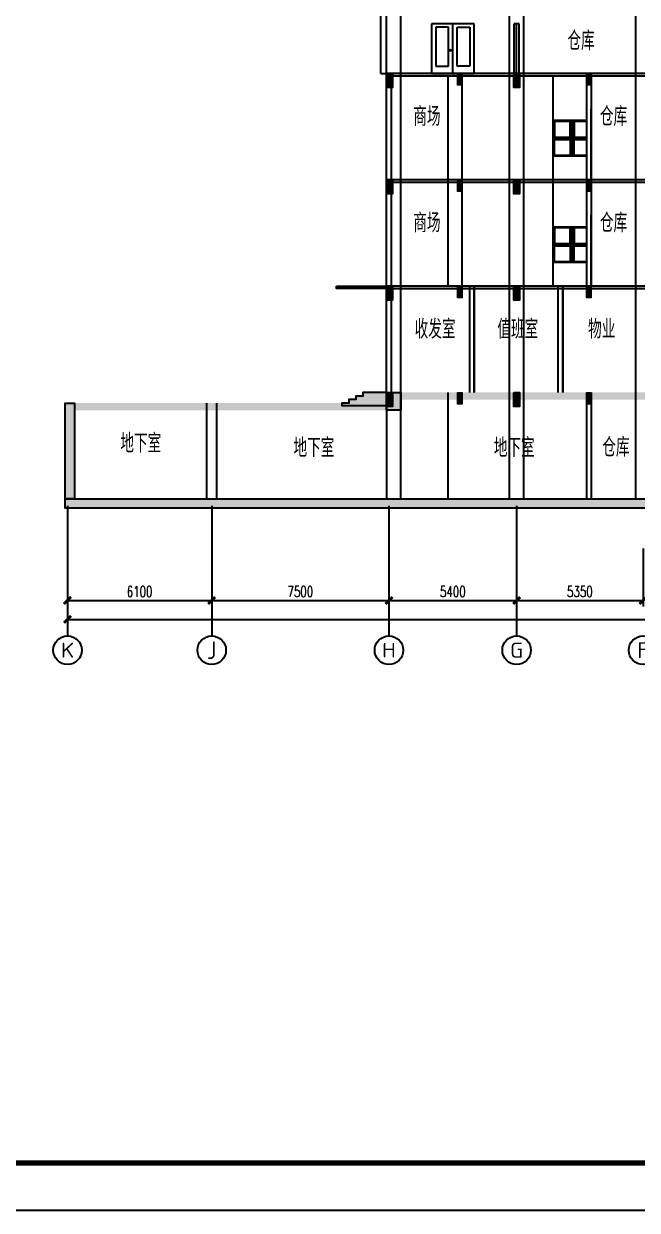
# Model space of a CAD drawing. Extents: x -1 to 1050000, y -900000 to 0.
# Drawn here: x 521417 to 547373, y -180000 to -129801 of the extents above; entities that cross this region are included whole.
import ezdxf
from ezdxf.enums import TextEntityAlignment as Align

# ---------------------------------------------------------------- set-up
doc = ezdxf.new("R2010")
doc.units = 0
doc.header["$LTSCALE"] = 1000
doc.header["$MEASUREMENT"] = 0
for name, color, linetype in [('AXIS', 3, 'Continuous'), ('AXIS_TEXT', 7, 'Continuous'), ('BEAM', 4, 'Continuous'), ('COLUMN', 9, 'Continuous'), ('E_CURTWALL', 71, 'Continuous'), ('E_LINE', 7, 'Continuous'), ('E_WINDOW', 4, 'Continuous'), ('FLOOR-100', 173, 'Continuous'), ('G-ANNO-TTLB-THIN', 151, 'Continuous'), ('PODIUM-2f', 111, 'Continuous'), ('S_STAIR', 9, 'Continuous'), ('S_WALL', 9, 'Continuous'), ('S_WINDOW', 4, 'Continuous'), ('Text', 7, 'Continuous'), ('WALL', 9, 'Continuous')]:
    doc.layers.add(name, color=color, linetype=linetype)
doc.layers.add('DOTE', color=1, linetype='Continuous', plot=False)
doc.layers.add('G-ANNO-TTLB-WIDE', color=214, linetype='Continuous', lineweight=100)
doc.layers.add('S_Beam', color=4, linetype='Continuous', lineweight=9)
doc.styles.add('_TCH_AXIS', font='tssdeng.shx', dxfattribs={"bigfont": 'GBCBIG.shx'})
doc.styles.add('_TCH_DIM_T3', font='SIMPLEX', dxfattribs={"width": 0.705882, "bigfont": 'GBCBIG'})
doc.styles.add('COMPLEX', font='COMPLEX')
doc.styles.get("Standard").update_dxf_attribs({"font": 'gbenor.shx', "bigfont": 'gbcbig.shx'})
doc.dimstyles.new('_TCH_ARCH&&100', dxfattribs={"dimtxt": 297.5, "dimasz": 100, "dimexe": 250, "dimexo": 300, "dimgap": 126.25, "dimtad": 1, "dimdec": 0, "dimzin": 0, "dimdsep": 46, "dimtxsty": '_TCH_DIM_T3', "dimblk": 'ARCHTICK', "dimcen": 0.09, "dimclrt": 7, "dimazin": 2, "dimtfac": 1, "dimtdec": 0, "dimtix": 1, "dimtmove": 2, "dimatfit": 3, "dimfxl": 1, "dimtolj": 1, "dimtzin": 0, "dimarcsym": 0})

# ---------------------------------------------------------------- blocks, each defined once
blk = doc.blocks.new('*U1')
blk.add_line((-525000, 0), (525000, 0))
blk = doc.blocks.new('*U2')
at = {"layer": 'Defpoints', "color": 0, "linetype": 'ByBlock', "lineweight": -2, "transparency": 16777216}
blk.add_blockref('*U1', (0, -180000), dxfattribs=at)
blk = doc.blocks.new('_ArchTick')
at = {"color": 0, "linetype": 'ByBlock', "const_width": 0.4}
blk.add_lwpolyline([(-0.5, -0.5), (0.5, 0.5)], dxfattribs=at)
blk = doc.blocks.new('*D520')
at = {"layer": 'AXIS', "color": 0, "lineweight": -2, "transparency": 16777216}
for p, q in [((542269, -152001), (542269, -154451)), ((547619, -152001), (547619, -154451))]:
    blk.add_line(p, q, dxfattribs=at)
at = {"layer": 'AXIS', "color": 0, "transparency": 16777216}
blk.add_line((542269, -154201), (547619, -154201), dxfattribs=at)
at = {"layer": 'Defpoints', "color": 0, "transparency": 16777216}
for p in [(542269, -151701), (547619, -151701), (547619, -154201)]:
    blk.add_point(p, dxfattribs=at)
at = {"layer": 'AXIS', "color": 0, "transparency": 16777216, "xscale": 300, "yscale": 300, "zscale": 300, "rotation": 180}
blk.add_blockref('_ArchTick', (542269, -154201), dxfattribs=at)
at = {"layer": 'AXIS', "color": 0, "transparency": 16777216, "xscale": 300, "yscale": 300, "zscale": 300}
blk.add_blockref('_ArchTick', (547619, -154201), dxfattribs=at)
at = {"layer": 'AXIS', "color": 7, "transparency": 16777216, "insert": (544944, -153826), "char_height": 450, "attachment_point": 5, "style": '_TCH_DIM_T3'}
blk.add_mtext('\\A1;5350', dxfattribs=at)
blk = doc.blocks.new('*D521')
at = {"layer": 'AXIS', "color": 0, "lineweight": -2, "transparency": 16777216}
for p, q in [((536869, -152001), (536869, -154451)), ((542269, -152001), (542269, -154451))]:
    blk.add_line(p, q, dxfattribs=at)
at = {"layer": 'AXIS', "color": 0, "transparency": 16777216}
blk.add_line((536869, -154201), (542269, -154201), dxfattribs=at)
at = {"layer": 'Defpoints', "color": 0, "transparency": 16777216}
for p in [(536869, -151701), (542269, -151701), (542269, -154201)]:
    blk.add_point(p, dxfattribs=at)
at = {"layer": 'AXIS', "color": 0, "transparency": 16777216, "xscale": 300, "yscale": 300, "zscale": 300, "rotation": 180}
blk.add_blockref('_ArchTick', (536869, -154201), dxfattribs=at)
at = {"layer": 'AXIS', "color": 0, "transparency": 16777216, "xscale": 300, "yscale": 300, "zscale": 300}
blk.add_blockref('_ArchTick', (542269, -154201), dxfattribs=at)
at = {"layer": 'AXIS', "color": 7, "transparency": 16777216, "insert": (539569, -153826), "char_height": 450, "attachment_point": 5, "style": '_TCH_DIM_T3'}
blk.add_mtext('\\A1;5400', dxfattribs=at)
blk = doc.blocks.new('*D531')
at = {"layer": 'AXIS', "color": 0, "lineweight": -2, "transparency": 16777216}
for p, q in [((529369, -152001), (529369, -154451)), ((536869, -152001), (536869, -154451))]:
    blk.add_line(p, q, dxfattribs=at)
at = {"layer": 'AXIS', "color": 0, "transparency": 16777216}
blk.add_line((529369, -154201), (536869, -154201), dxfattribs=at)
at = {"layer": 'Defpoints', "color": 0, "transparency": 16777216}
for p in [(529369, -151701), (536869, -151701), (536869, -154201)]:
    blk.add_point(p, dxfattribs=at)
at = {"layer": 'AXIS', "color": 0, "transparency": 16777216, "xscale": 300, "yscale": 300, "zscale": 300, "rotation": 180}
blk.add_blockref('_ArchTick', (529369, -154201), dxfattribs=at)
at = {"layer": 'AXIS', "color": 0, "transparency": 16777216, "xscale": 300, "yscale": 300, "zscale": 300}
blk.add_blockref('_ArchTick', (536869, -154201), dxfattribs=at)
at = {"layer": 'AXIS', "color": 7, "transparency": 16777216, "insert": (533119, -153826), "char_height": 450, "attachment_point": 5, "style": '_TCH_DIM_T3'}
blk.add_mtext('\\A1;7500', dxfattribs=at)
blk = doc.blocks.new('*D532')
at = {"layer": 'AXIS', "color": 0, "lineweight": -2, "transparency": 16777216}
for p, q in [((523269, -152001), (523269, -154451)), ((529369, -152001), (529369, -154451))]:
    blk.add_line(p, q, dxfattribs=at)
at = {"layer": 'AXIS', "color": 0, "transparency": 16777216}
blk.add_line((523269, -154201), (529369, -154201), dxfattribs=at)
at = {"layer": 'Defpoints', "color": 0, "transparency": 16777216}
for p in [(523269, -151701), (529369, -151701), (529369, -154201)]:
    blk.add_point(p, dxfattribs=at)
at = {"layer": 'AXIS', "color": 0, "transparency": 16777216, "xscale": 300, "yscale": 300, "zscale": 300, "rotation": 180}
blk.add_blockref('_ArchTick', (523269, -154201), dxfattribs=at)
at = {"layer": 'AXIS', "color": 0, "transparency": 16777216, "xscale": 300, "yscale": 300, "zscale": 300}
blk.add_blockref('_ArchTick', (529369, -154201), dxfattribs=at)
at = {"layer": 'AXIS', "color": 7, "transparency": 16777216, "insert": (526319, -153826), "char_height": 450, "attachment_point": 5, "style": '_TCH_DIM_T3'}
blk.add_mtext('\\A1;6100', dxfattribs=at)
blk = doc.blocks.new('*D533')
at = {"layer": 'AXIS', "color": 0, "lineweight": -2, "transparency": 16777216}
for p, q in [((523269, -152001), (523269, -155251)), ((578169, -152001), (578169, -155251))]:
    blk.add_line(p, q, dxfattribs=at)
at = {"layer": 'AXIS', "color": 0, "transparency": 16777216}
blk.add_line((523269, -155001), (578169, -155001), dxfattribs=at)
at = {"layer": 'Defpoints', "color": 0, "transparency": 16777216}
for p in [(523269, -151701), (578169, -151701), (578169, -155001)]:
    blk.add_point(p, dxfattribs=at)
at = {"layer": 'AXIS', "color": 0, "transparency": 16777216, "xscale": 300, "yscale": 300, "zscale": 300, "rotation": 180}
blk.add_blockref('_ArchTick', (523269, -155001), dxfattribs=at)
at = {"layer": 'AXIS', "color": 0, "transparency": 16777216, "xscale": 300, "yscale": 300, "zscale": 300}
blk.add_blockref('_ArchTick', (578169, -155001), dxfattribs=at)
at = {"layer": 'AXIS', "color": 7, "transparency": 16777216, "insert": (550719, -154626), "char_height": 450, "attachment_point": 5, "style": '_TCH_DIM_T3'}
blk.add_mtext('\\A1;54900', dxfattribs=at)
blk = doc.blocks.new('_AXISO')
blk.add_circle((0, 0), 0.5)
at = {"layer": 'AXIS_TEXT', "style": 'COMPLEX', "width": 1.041667}
blk.add_attdef('A', text='', height=0.56, dxfattribs=at).set_placement((-0.25, -0.28), (0.25, -0.28), align=Align.FIT)
blk = doc.blocks.new('$EWDLib$00000642')
for p, q in [((1500, 2100), (0, 2100)), ((0, 2100), (0, 0)), ((1500, 0), (1500, 2100)), ((150, 1950), (150, 300)), ((600, 1950), (150, 1950)), ((900, 1950), (1350, 1950)), ((1350, 1950), (1350, 300)), ((0, 0), (1500, 0)), ((150, 300), (600, 300)), ((1350, 300), (900, 300))]:
    blk.add_line(p, q)
for points in [[(750, 0), (750, 2100)], [(600, 300), (600, 1950)], [(900, 300), (900, 1950)]]:
    blk.add_lwpolyline(points)
blk.add_circle((663, 975), 31)
blk = doc.blocks.new('section_window__')
at = {"layer": 'S_WINDOW'}
for p, q in [((542369, -129801), (542169, -129801)), ((542169, -131901), (542169, -129801)), ((542269, -131901), (542269, -129801)), ((542369, -131901), (542369, -129801)), ((542344, -131901), (542144, -131901))]:
    blk.add_line(p, q, dxfattribs=at)
blk = doc.blocks.new('*U742')
at = {"layer": 'WALL'}
blk.add_blockref('section_window__', (-542256, 130851), dxfattribs=at)
blk = doc.blocks.new('*U743')
at = {"layer": 'WALL', "color": 0, "linetype": 'ByBlock', "lineweight": -2, "transparency": 16777216}
blk.add_blockref('*U742', (0, 0), dxfattribs=at)

msp = doc.modelspace()

# ---------------------------------------------------------------- hatches: boundary and pattern name
at = {"layer": 'BEAM'}
h = msp.add_hatch(color=256, dxfattribs=at)
h.dxf.hatch_style = 1
h.paths.add_polyline_path([(536768.88, -131900.67), (537018.88, -131900.67), (537018.88, -132500.67), (536768.88, -132500.67)])
h = msp.add_hatch(color=256, dxfattribs=at)
h.dxf.hatch_style = 1
h.paths.add_polyline_path([(542143.88, -131900.67), (542393.88, -131900.67), (542393.88, -132500.67), (542143.88, -132500.67)])
h = msp.add_hatch(color=256, dxfattribs=at)
h.dxf.hatch_style = 1
h.paths.add_polyline_path([(536768.88, -136400.67), (537018.88, -136400.67), (537018.88, -137000.67), (536768.88, -137000.67)])
h = msp.add_hatch(color=256, dxfattribs=at)
h.dxf.hatch_style = 1
h.paths.add_polyline_path([(542143.88, -136400.67), (542393.88, -136400.67), (542393.88, -137000.67), (542143.88, -137000.67)])
h = msp.add_hatch(color=256, dxfattribs=at)
h.dxf.hatch_style = 1
h.paths.add_polyline_path([(536768.88, -140900.67), (537018.88, -140900.67), (537018.88, -141500.67), (536768.88, -141500.67)])
h = msp.add_hatch(color=256, dxfattribs=at)
h.dxf.hatch_style = 1
h.paths.add_polyline_path([(542143.88, -140900.67), (542393.88, -140900.67), (542393.88, -141500.67), (542143.88, -141500.67)])
h = msp.add_hatch(color=256, dxfattribs=at)
h.dxf.hatch_style = 1
h.paths.add_polyline_path([(536768.88, -145400.67), (537018.88, -145400.67), (537018.88, -146000.67), (536768.88, -146000.67)])
h = msp.add_hatch(color=256, dxfattribs=at)
h.dxf.hatch_style = 1
h.paths.add_polyline_path([(542143.88, -145400.67), (542393.88, -145400.67), (542393.88, -146000.67), (542143.88, -146000.67)])
at = {"layer": 'FLOOR-100'}
h = msp.add_hatch(color=256, dxfattribs=at)
h.dxf.hatch_style = 1
h.paths.add_polyline_path([(547718.88, -131900.67), (536768.88, -131900.67), (536768.88, -132020.67), (547718.88, -132020.67)])
h = msp.add_hatch(color=256, dxfattribs=at)
h.dxf.hatch_style = 1
h.paths.add_polyline_path([(547718.88, -136400.67), (536768.88, -136400.67), (536768.88, -136520.67), (547718.88, -136520.67)])
h = msp.add_hatch(color=256, dxfattribs=at)
h.dxf.hatch_style = 1
h.paths.add_polyline_path([(547718.88, -140900.67), (536768.88, -140900.67), (536768.88, -141020.67), (547718.88, -141020.67)])
h = msp.add_hatch(color=256, dxfattribs=at)
h.dxf.hatch_style = 1
h.paths.add_polyline_path([(547718.88, -145400.67), (536768.88, -145400.67), (536768.88, -145700.67), (547718.88, -145700.67)])
h = msp.add_hatch(color=256, dxfattribs=at)
h.dxf.hatch_style = 1
h.paths.add_polyline_path([(537368.88, -145400.67), (536768.88, -145400.67), (536768.88, -146150.67), (537368.88, -146150.67)])
h = msp.add_hatch(color=256, dxfattribs=at)
h.dxf.hatch_style = 1
h.paths.add_polyline_path([(536768.88, -145850.67), (523168.88, -145850.67), (523168.88, -146150.67), (536768.88, -146150.67)])
h = msp.add_hatch(color=256, dxfattribs=at)
h.dxf.hatch_style = 1
h.paths.add_polyline_path([(523168.88, -149900.67), (523168.88, -150300.67), (578268.88, -150300.67), (578268.88, -149900.67)])
at = {"layer": 'PODIUM-2f'}
h = msp.add_hatch(color=256, dxfattribs=at)
h.dxf.hatch_style = 1
h.paths.add_polyline_path([(534648.88, -140900.67), (534648.88, -141000.67), (536768.88, -141000.67), (536768.88, -140900.67)])
at = {"layer": 'S_Beam'}
h = msp.add_hatch(color=256, dxfattribs=at)
h.dxf.hatch_style = 1
h.paths.add_polyline_path([(539768.88, -131900.67), (539968.88, -131900.67), (539968.88, -132400.67), (539768.88, -132400.67)])
h = msp.add_hatch(color=256, dxfattribs=at)
h.dxf.hatch_style = 1
h.paths.add_polyline_path([(545218.88, -131900.67), (545418.88, -131900.67), (545418.88, -132400.67), (545218.88, -132400.67)])
h = msp.add_hatch(color=256, dxfattribs=at)
h.dxf.hatch_style = 1
h.paths.add_polyline_path([(539768.88, -136400.67), (539968.88, -136400.67), (539968.88, -136900.67), (539768.88, -136900.67)])
h = msp.add_hatch(color=256, dxfattribs=at)
h.dxf.hatch_style = 1
h.paths.add_polyline_path([(545218.88, -136400.67), (545418.88, -136400.67), (545418.88, -136900.67), (545218.88, -136900.67)])
h = msp.add_hatch(color=256, dxfattribs=at)
h.dxf.hatch_style = 1
h.paths.add_polyline_path([(539768.88, -140900.67), (539968.88, -140900.67), (539968.88, -141400.67), (539768.88, -141400.67)])
h = msp.add_hatch(color=256, dxfattribs=at)
h.dxf.hatch_style = 1
h.paths.add_polyline_path([(545218.88, -140900.67), (545418.88, -140900.67), (545418.88, -141400.67), (545218.88, -141400.67)])
h = msp.add_hatch(color=256, dxfattribs=at)
h.dxf.hatch_style = 1
h.paths.add_polyline_path([(539768.88, -145400.67), (539968.88, -145400.67), (539968.88, -145900.67), (539768.88, -145900.67)])
h = msp.add_hatch(color=256, dxfattribs=at)
h.dxf.hatch_style = 1
h.paths.add_polyline_path([(545218.88, -145400.67), (545418.88, -145400.67), (545418.88, -145900.67), (545218.88, -145900.67)])
at = {"layer": 'WALL'}
h = msp.add_hatch(color=256, dxfattribs=at)
h.dxf.hatch_style = 1
h.paths.add_polyline_path([(536768.88, -145400.67), (535768.88, -145400.67), (535768.88, -145550.67), (535468.88, -145550.67), (535468.88, -145700.67), (535168.88, -145700.67), (535168.88, -145850.67), (534868.88, -145850.67), (534868.88, -145950.67), (536768.88, -145950.67)])
h = msp.add_hatch(color=256, dxfattribs=at)
h.dxf.hatch_style = 1
h.paths.add_polyline_path([(523168.88, -149900.67), (523168.88, -145850.67), (523568.88, -145850.67), (523568.88, -149900.67)])

# ---------------------------------------------------------------- linework, layer by layer
at = {"layer": 'AXIS'}
for p, q in [((523268.88, -151700.67), (523268.88, -155700.67)), ((529368.88, -151700.67), (529368.88, -155700.67)), ((536868.88, -151700.67), (536868.88, -155700.67)), ((542268.88, -151700.67), (542268.88, -155700.67))]:
    msp.add_line(p, q, dxfattribs=at)
at = {"layer": 'BEAM'}
for points in [[(536768.88, -131900.67), (537018.88, -131900.67), (537018.88, -132500.67), (536768.88, -132500.67)], [(542143.88, -131900.67), (542393.88, -131900.67), (542393.88, -132500.67), (542143.88, -132500.67)], [(536768.88, -136400.67), (537018.88, -136400.67), (537018.88, -137000.67), (536768.88, -137000.67)], [(542143.88, -136400.67), (542393.88, -136400.67), (542393.88, -137000.67), (542143.88, -137000.67)], [(536768.88, -140900.67), (537018.88, -140900.67), (537018.88, -141500.67), (536768.88, -141500.67)], [(542143.88, -140900.67), (542393.88, -140900.67), (542393.88, -141500.67), (542143.88, -141500.67)], [(536768.88, -145400.67), (537018.88, -145400.67), (537018.88, -146000.67), (536768.88, -146000.67)], [(542143.88, -145400.67), (542393.88, -145400.67), (542393.88, -146000.67), (542143.88, -146000.67)]]:
    msp.add_lwpolyline(points, close=True, dxfattribs=at)
at = {"layer": 'COLUMN'}
for p, q in [((547318.88, -149900.67), (547318.88, -75920.67)), ((536768.88, -131900.67), (536768.88, -79100.67)), ((537368.88, -149900.67), (537368.88, -79100.67)), ((541968.88, -149900.67), (541968.88, -79220.67)), ((542568.88, -149900.67), (542568.88, -79220.67)), ((536768.88, -145400.67), (536768.88, -149900.67)), ((529168.88, -149900.67), (529168.88, -145850.67)), ((529568.88, -145850.67), (529568.88, -149900.67))]:
    msp.add_line(p, q, dxfattribs=at)
at = {"layer": 'DOTE'}
for p, q in [((523268.88, -150200.67), (523268.88, -151700.67)), ((529368.88, -150200.67), (529368.88, -151700.67)), ((536868.88, -150200.67), (536868.88, -151700.67)), ((542268.88, -150200.67), (542268.88, -151700.67))]:
    msp.add_line(p, q, dxfattribs=at)
at = {"layer": 'E_CURTWALL'}
for q in [(536528.88, -79100.67), (536768.88, -131900.67)]:
    msp.add_line((536528.88, -131900.67), q, dxfattribs=at)
at = {"layer": 'E_LINE'}
for p, q in [((545218.88, -133400.67), (545218.88, -134300.67)), ((545418.88, -136400.67), (545418.88, -133400.67)), ((545218.88, -137900.67), (545218.88, -138800.67)), ((545418.88, -140900.67), (545418.88, -137900.67)), ((540268.88, -140900.67), (540268.88, -145400.67)), ((540468.88, -145400.67), (540468.88, -140900.67)), ((544018.88, -140900.67), (544018.88, -145400.67)), ((544218.88, -145400.67), (544218.88, -140900.67)), ((545418.88, -145400.67), (545418.88, -149900.67))]:
    msp.add_line(p, q, dxfattribs=at)
at = {"layer": 'E_WINDOW', "ltscale": 100}
for p, q in [((543818.88, -135400.67), (543818.88, -133900.67)), ((545218.88, -133900.67), (543818.88, -133900.67)), ((544538.9, -133932.58), (543872.21, -133932.58)), ((543872.21, -133932.58), (543872.21, -134602.8)), ((544538.9, -134602.8), (544538.9, -133932.58)), ((544592.23, -134634.71), (544592.23, -133900.67)), ((544645.57, -134634.71), (544645.57, -133900.67)), ((544698.9, -133932.58), (544698.9, -134602.8)), ((545218.88, -133932.58), (544698.9, -133932.58)), ((543818.88, -134634.71), (545218.88, -134634.71)), ((543818.88, -134666.63), (545218.88, -134666.63)), ((543872.21, -134602.8), (544538.9, -134602.8)), ((543872.21, -135368.76), (543872.21, -134698.54)), ((543872.21, -134698.54), (544538.9, -134698.54)), ((544538.9, -134698.54), (544538.9, -135368.76)), ((544592.23, -134666.63), (544592.23, -135400.67)), ((544645.57, -134666.63), (544645.57, -135400.67)), ((544698.9, -134602.8), (545218.88, -134602.8)), ((544698.9, -135368.76), (544698.9, -134698.54)), ((544698.9, -134698.54), (545218.88, -134698.54)), ((545218.88, -135400.67), (543818.88, -135400.67)), ((544538.9, -135368.76), (543872.21, -135368.76)), ((545218.88, -135368.76), (544698.9, -135368.76)), ((543818.88, -139900.67), (543818.88, -138400.67)), ((545218.88, -138400.67), (543818.88, -138400.67)), ((544538.9, -138432.58), (543872.21, -138432.58)), ((543872.21, -138432.58), (543872.21, -139102.8)), ((544538.9, -139102.8), (544538.9, -138432.58)), ((544592.23, -139134.71), (544592.23, -138400.67)), ((544645.57, -139134.71), (544645.57, -138400.67)), ((544698.9, -138432.58), (544698.9, -139102.8)), ((545218.88, -138432.58), (544698.9, -138432.58)), ((543818.88, -139134.71), (545218.88, -139134.71)), ((543818.88, -139166.63), (545218.88, -139166.63)), ((543872.21, -139102.8), (544538.9, -139102.8)), ((543872.21, -139868.76), (543872.21, -139198.54)), ((543872.21, -139198.54), (544538.9, -139198.54)), ((544538.9, -139198.54), (544538.9, -139868.76)), ((544592.23, -139166.63), (544592.23, -139900.67)), ((544645.57, -139166.63), (544645.57, -139900.67)), ((544698.9, -139102.8), (545218.88, -139102.8)), ((544698.9, -139868.76), (544698.9, -139198.54)), ((544698.9, -139198.54), (545218.88, -139198.54)), ((545218.88, -139900.67), (543818.88, -139900.67)), ((544538.9, -139868.76), (543872.21, -139868.76)), ((545218.88, -139868.76), (544698.9, -139868.76))]:
    msp.add_line(p, q, dxfattribs=at)
at = {"layer": 'FLOOR-100'}
for p, q in [((547718.88, -131900.67), (536768.88, -131900.67)), ((547718.88, -132020.67), (536768.88, -132020.67)), ((547718.88, -136400.67), (536768.88, -136400.67)), ((547718.88, -136520.67), (536768.88, -136520.67)), ((547718.88, -140900.67), (536768.88, -140900.67)), ((547718.88, -141020.67), (536768.88, -141020.67))]:
    msp.add_line(p, q, dxfattribs=at)
for points in [[(537368.88, -145400.67), (537368.88, -146150.67), (536768.88, -146150.67), (536768.88, -145400.67)], [(523168.88, -149900.67), (578268.88, -149900.67), (578268.88, -150300.67), (523168.88, -150300.67)]]:
    msp.add_lwpolyline(points, close=True, dxfattribs=at)
at = {"layer": 'G-ANNO-TTLB-THIN'}
msp.add_lwpolyline([(420000, -180000), (588200, -180000), (588200, -61200), (420000, -61200)], close=True, dxfattribs=at)
at = {"layer": 'G-ANNO-TTLB-WIDE'}
msp.add_lwpolyline([(586200, -63200), (425000, -63200), (425000, -178000), (586200, -178000)], close=True, dxfattribs=at)
at = {"layer": 'PODIUM-2f'}
msp.add_lwpolyline([(534648.88, -140900.67), (536768.88, -140900.67), (536768.88, -141000.67), (534648.88, -141000.67)], close=True, dxfattribs=at)
at = {"layer": 'S_Beam'}
for points in [[(539768.88, -131900.67), (539968.88, -131900.67), (539968.88, -132400.67), (539768.88, -132400.67)], [(545218.88, -131900.67), (545418.88, -131900.67), (545418.88, -132400.67), (545218.88, -132400.67)], [(539768.88, -136400.67), (539968.88, -136400.67), (539968.88, -136900.67), (539768.88, -136900.67)], [(545218.88, -136400.67), (545418.88, -136400.67), (545418.88, -136900.67), (545218.88, -136900.67)], [(539768.88, -140900.67), (539968.88, -140900.67), (539968.88, -141400.67), (539768.88, -141400.67)], [(545218.88, -140900.67), (545418.88, -140900.67), (545418.88, -141400.67), (545218.88, -141400.67)], [(539768.88, -145400.67), (539968.88, -145400.67), (539968.88, -145900.67), (539768.88, -145900.67)], [(545218.88, -145400.67), (545418.88, -145400.67), (545418.88, -145900.67), (545218.88, -145900.67)]]:
    msp.add_lwpolyline(points, close=True, dxfattribs=at)
at = {"layer": 'S_STAIR'}
msp.add_lwpolyline([(536768.88, -145400.67), (535768.88, -145400.67), (535768.88, -145550.67), (535468.88, -145550.67), (535468.88, -145700.67), (535168.88, -145700.67), (535168.88, -145850.67), (534868.88, -145850.67), (534868.88, -145950.67), (536768.88, -145950.67)], close=True, dxfattribs=at)
at = {"layer": 'S_WALL'}
for p, q in [((536768.88, -131900.67), (536968.88, -131900.67)), ((536768.88, -145400.67), (536768.88, -132020.67)), ((536968.88, -145400.67), (536968.88, -132020.67)), ((539368.88, -140900.67), (539368.88, -132020.67)), ((539968.88, -140900.67), (539968.88, -132020.67)), ((543818.88, -140900.67), (543818.88, -132020.67)), ((545218.88, -131900.67), (545218.88, -140900.67)), ((545418.88, -131900.67), (545418.88, -140900.67)), ((540268.88, -140900.67), (540268.88, -145400.67)), ((540468.88, -140900.67), (540468.88, -145400.67)), ((544018.88, -140900.67), (544018.88, -145400.67)), ((544218.88, -140900.67), (544218.88, -145400.67)), ((539368.88, -149900.67), (539368.88, -145400.67)), ((545218.88, -145400.67), (545218.88, -149900.67)), ((545418.88, -145400.67), (545418.88, -149900.67))]:
    msp.add_line(p, q, dxfattribs=at)
at = {"layer": 'WALL'}
msp.add_lwpolyline([(523168.88, -149900.67), (523168.88, -145850.67), (523568.88, -145850.67), (523568.88, -149900.67)], close=True, dxfattribs=at)

# ---------------------------------------------------------------- block references
at = {"layer": 'AXIS'}
ref = msp.add_blockref('_AXISO', (523268.88, -156304.7), dxfattribs=dict(at, xscale=1208.053691275168, yscale=1208.053691275168, zscale=1208.053691275168))
ref.add_attrib('A', 'K', dxfattribs={"layer": 'AXIS_TEXT', "height": 627.07, "style": '_TCH_AXIS', "width": 1.680272}).set_placement((522985.2, -156618.24), (523552.55, -156618.24), align=Align.FIT)
ref = msp.add_blockref('_AXISO', (529368.88, -156304.7), dxfattribs=dict(at, xscale=1208.053691275168, yscale=1208.053691275168, zscale=1208.053691275168))
ref.add_attrib('A', 'J', dxfattribs={"layer": 'AXIS_TEXT', "height": 749.09, "style": '_TCH_AXIS', "width": 1.361905}).set_placement((529172.69, -156679.25), (529565.07, -156679.25), align=Align.FIT)
ref = msp.add_blockref('_AXISO', (536868.88, -156304.7), dxfattribs=dict(at, xscale=1208.053691275168, yscale=1208.053691275168, zscale=1208.053691275168))
ref.add_attrib('A', 'H', dxfattribs={"layer": 'AXIS_TEXT', "height": 612.36, "style": '_TCH_AXIS', "width": 1.768707}).set_placement((536577.28, -156610.88), (537160.48, -156610.88), align=Align.FIT)
ref = msp.add_blockref('_AXISO', (542268.88, -156304.7), dxfattribs=dict(at, xscale=1208.053691275168, yscale=1208.053691275168, zscale=1208.053691275168))
ref.add_attrib('A', 'G', dxfattribs={"layer": 'AXIS_TEXT', "height": 642.06, "style": '_TCH_AXIS', "width": 1.485714}).set_placement((541993.71, -156625.73), (542544.04, -156625.73), align=Align.FIT)
ref = msp.add_blockref('_AXISO', (547618.88, -156304.7), dxfattribs=dict(at, xscale=1208.053691275168, yscale=1208.053691275168, zscale=1208.053691275168))
ref.add_attrib('A', 'F', dxfattribs={"layer": 'AXIS_TEXT', "height": 672.65, "style": '_TCH_AXIS', "width": 1.52381}).set_placement((547362.63, -156641.02), (547875.12, -156641.02), align=Align.FIT)
at = {"layer": 'Defpoints'}
msp.add_blockref('*U2', (525000, 0), dxfattribs=at)
at = {"layer": 'E_WINDOW', "xscale": 1.2}
msp.add_blockref('$EWDLib$00000642', (538668.88, -131900.67), dxfattribs=at)
at = {"layer": 'WALL'}
msp.add_blockref('*U743', (542256.38, -130850.67), dxfattribs=at)

# ---------------------------------------------------------------- texts
at = {"layer": 'Text', "char_height": 800, "attachment_point": 5}
for s, width, insert in [('仓库', 2100, (544994.73, -130524.2)), ('商场', 2989.6297, (538474.06, -133724.2)), ('仓库', 2900, (546368.88, -133724.2)), ('商场', 2989.6297, (538474.06, -138224.2)), ('仓库', 2900, (546368.88, -138224.2)), ('收发室', 2900, (538818.88, -142724.2)), ('值班室', 2900, (542318.88, -142724.2)), ('物业', 2900, (545868.88, -142724.2)), ('地下室', 5600, (526368.88, -147549.2)), ('地下室', 5600, (533693.04, -147737.44)), ('地下室', 5600, (542168.88, -147737.44)), ('仓库', 2100, (546468.88, -147724.2))]:
    msp.add_mtext_dynamic_manual_height_columns(s, width=width, gutter_width=1750, heights=[0], dxfattribs=dict(at, insert=insert))

# ---------------------------------------------------------------- dimensions: what is measured, and where the dimension line sits
at = {"layer": 'AXIS'}
for p1, p2, distance, picture, middle in [((523268.88, -151700.67), (529368.88, -151700.67), -2500, '*D532', (526318.88, -153825.67)), ((523268.88, -151700.67), (578168.88, -151700.67), -3300, '*D533', (550718.88, -154625.67)), ((529368.88, -151700.67), (536868.88, -151700.67), -2500, '*D531', (533118.88, -153825.67)), ((536868.88, -151700.67), (542268.88, -151700.67), -2500, '*D521', (539568.88, -153825.67)), ((542268.88, -151700.67), (547618.88, -151700.67), -2500, '*D520', (544943.88, -153825.67))]:
    dim = msp.add_aligned_dim(p1=p1, p2=p2, distance=distance, dimstyle='_TCH_ARCH&&100', override={"dimtxt": 450, "dimasz": 300, "dimgap": 150, "dimlwd": 65535}, dxfattribs=at)
    dim.commit()
    dim.dimension.update_dxf_attribs({"geometry": picture, "text_midpoint": middle})

doc.saveas('drawing.dxf')
